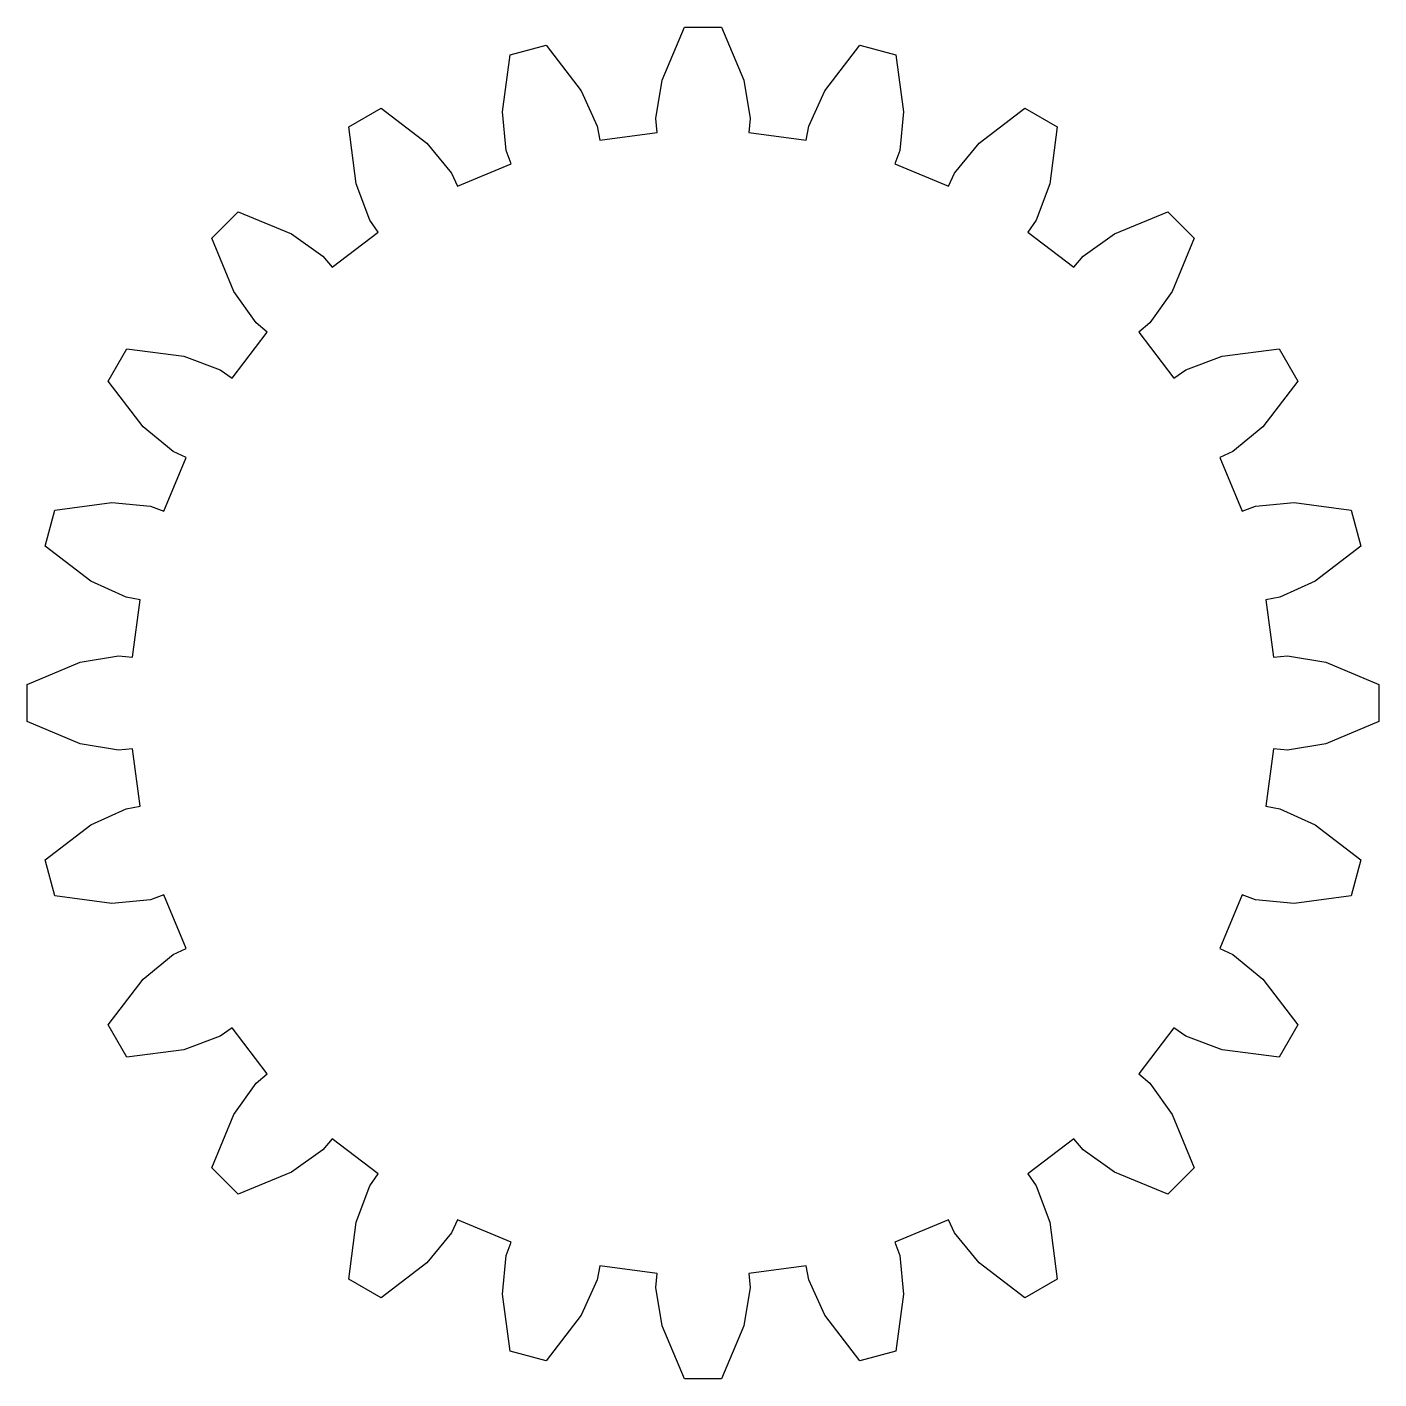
# Model space of a CAD drawing. Extents: x -6.5 to 6.5, y -6.5 to 6.5.
import ezdxf

# ---------------------------------------------------------------- set-up
doc = ezdxf.new("R2010")
doc.units = 0
doc.layers.add('Ebene_1', color=7, linetype='CONTINUOUS')

msp = doc.modelspace()

# ---------------------------------------------------------------- linework, layer by layer
at = {"layer": 'Ebene_1', "color": 7}
msp.add_lwpolyline([(5.479475, 0.441249), (5.617115, 0.452333), (5.984119, 0.39222), (6.494245, 0.178774), (6.494245, -0.178774), (5.984119, -0.39222), (5.617115, -0.452333), (5.479475, -0.441249), (5.40697, -0.991978), (5.542789, -1.016896), (5.881729, -1.169948), (6.31923, -1.508151), (6.226689, -1.853517), (5.678701, -1.927659), (5.308644, -1.890736), (5.178563, -1.844406), (4.965989, -2.357604), (5.090731, -2.416825), (5.378509, -2.652387), (5.713569, -3.092299), (5.534794, -3.401945), (4.986289, -3.331731), (4.638398, -3.200289), (4.52474, -3.12187), (4.186584, -3.562563), (4.291748, -3.652052), (4.508753, -3.954069), (4.718538, -4.465712), (4.465713, -4.718537), (3.95407, -4.508752), (3.652053, -4.291747), (3.562564, -4.186583), (3.121871, -4.524739), (3.20029, -4.638397), (3.331732, -4.986288), (3.401946, -5.534793), (3.0923, -5.713568), (2.652388, -5.378508), (2.416826, -5.09073), (2.357605, -4.965988), (1.844407, -5.178562), (1.890737, -5.308643), (1.92766, -5.6787), (1.853518, -6.226688), (1.508152, -6.319229), (1.169949, -5.881728), (1.016897, -5.542788), (0.991979, -5.406969), (0.44125, -5.479474), (0.452334, -5.617114), (0.392221, -5.984118), (0.178775, -6.494244), (-0.178773, -6.494244), (-0.392219, -5.984118), (-0.452332, -5.617114), (-0.441248, -5.479474), (-0.991978, -5.406969), (-1.016895, -5.542788), (-1.169948, -5.881728), (-1.508151, -6.319229), (-1.853516, -6.226688), (-1.927658, -5.6787), (-1.890735, -5.308643), (-1.844405, -5.178562), (-2.357603, -4.965988), (-2.416824, -5.09073), (-2.652386, -5.378508), (-3.092298, -5.713568), (-3.401944, -5.534793), (-3.331731, -4.986288), (-3.200288, -4.638397), (-3.121869, -4.524739), (-3.562562, -4.186583), (-3.652051, -4.291747), (-3.954069, -4.508752), (-4.465711, -4.718537), (-4.718536, -4.465712), (-4.508751, -3.954069), (-4.291746, -3.652052), (-4.186583, -3.562563), (-4.524738, -3.12187), (-4.638396, -3.200289), (-4.986288, -3.331731), (-5.534793, -3.401945), (-5.713567, -3.092299), (-5.378508, -2.652387), (-5.090729, -2.416825), (-4.965987, -2.357604), (-5.178561, -1.844406), (-5.308642, -1.890736), (-5.678699, -1.927659), (-6.226688, -1.853517), (-6.319228, -1.508151), (-5.881728, -1.169948), (-5.542787, -1.016896), (-5.406968, -0.991978), (-5.479473, -0.441249), (-5.617113, -0.452333), (-5.984118, -0.39222), (-6.494244, -0.178774), (-6.494244, 0.178774), (-5.984118, 0.39222), (-5.617113, 0.452333), (-5.479473, 0.441249), (-5.406968, 0.991979), (-5.542787, 1.016896), (-5.881728, 1.169949), (-6.319228, 1.508152), (-6.226688, 1.853517), (-5.678699, 1.927659), (-5.308642, 1.890736), (-5.178561, 1.844406), (-4.965987, 2.357604), (-5.090729, 2.416825), (-5.378508, 2.652387), (-5.713567, 3.092299), (-5.534793, 3.401945), (-4.986288, 3.331732), (-4.638396, 3.200289), (-4.524738, 3.12187), (-4.186583, 3.562563), (-4.291746, 3.652052), (-4.508751, 3.954069), (-4.718536, 4.465712), (-4.465711, 4.718537), (-3.954069, 4.508752), (-3.652051, 4.291747), (-3.562562, 4.186584), (-3.121869, 4.524739), (-3.200288, 4.638397), (-3.331731, 4.986289), (-3.401944, 5.534794), (-3.092298, 5.713568), (-2.652386, 5.378509), (-2.416824, 5.09073), (-2.357603, 4.965988), (-1.844405, 5.178562), (-1.890735, 5.308643), (-1.927658, 5.6787), (-1.853516, 6.226688), (-1.508151, 6.319229), (-1.169948, 5.881729), (-1.016895, 5.542788), (-0.991978, 5.406969), (-0.441248, 5.479474), (-0.452332, 5.617114), (-0.392219, 5.984118), (-0.178773, 6.494245), (0.178775, 6.494245), (0.392221, 5.984118), (0.452334, 5.617114), (0.44125, 5.479474), (0.991979, 5.406969), (1.016897, 5.542788), (1.169949, 5.881729), (1.508152, 6.319229), (1.853518, 6.226688), (1.92766, 5.6787), (1.890737, 5.308643), (1.844407, 5.178562), (2.357605, 4.965988), (2.416826, 5.09073), (2.652388, 5.378509), (3.0923, 5.713568), (3.401946, 5.534794), (3.331732, 4.986289), (3.20029, 4.638397), (3.121871, 4.524739), (3.562564, 4.186584), (3.652053, 4.291747), (3.95407, 4.508752), (4.465713, 4.718537), (4.718538, 4.465712), (4.508753, 3.954069), (4.291748, 3.652052), (4.186584, 3.562563), (4.52474, 3.12187), (4.638398, 3.200289), (4.986289, 3.331732), (5.534794, 3.401945), (5.713569, 3.092299), (5.378509, 2.652387), (5.090731, 2.416825), (4.965989, 2.357604), (5.178563, 1.844406), (5.308644, 1.890736), (5.678701, 1.927659), (6.226689, 1.853517), (6.31923, 1.508152), (5.881729, 1.169949), (5.542789, 1.016896), (5.40697, 0.991979), (5.479475, 0.441249)], close=True, dxfattribs=at)

doc.saveas('drawing.dxf')
